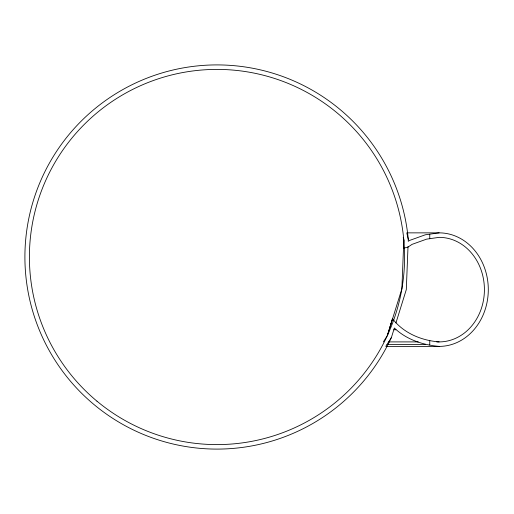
<?xml version="1.0" encoding="UTF-8"?>
<svg xmlns="http://www.w3.org/2000/svg" width="514" height="514" viewBox="0 0 514 514"><rect width="100%" height="100%" fill="white"/><g stroke="black" fill="none" stroke-linecap="round" stroke-linejoin="round"><path stroke-width="0.77" d="M403.239 237.352L403.824 239.929L401.871 288.868L387.325 335.629L383.36 341.906M408.013 246.624L406.298 289.633L395.921 322.985M439.136 232.861L406.792 232.861L408.296 239.524L408.225 241.31L409.491 240.468L425.296 234.795L439.136 232.861A56.771 49.164 90 0 1 488.3 289.633A56.771 49.164 90 0 1 439.136 346.397L385.789 346.397L391.405 337.512L394.36 328.016C406.362 339.51 422.797 344.99 439.136 346.397M436.733 341.906L439.136 341.906A52.274 45.271 -90 0 0 484.413 289.633A52.274 45.271 -90 0 0 439.136 237.352L426.639 239.132L412.08 244.356L407.994 247.073L403.413 248.243L403.824 239.929M403.413 248.243L403.644 244.356M390.139 326.596L392.535 318.706C403.509 333.143 421.39 340.506 439.136 341.906M387.325 335.629L392.535 318.706M393.814 329.77L395.915 329.77M388.629 341.906L418.293 341.906M387.016 344.464L425.296 344.464M429.755 234.288L429.755 238.779M429.755 340.48L429.755 344.971M391.405 337.512A192.095 192.095 0 0 1 81.687 393.351A192.095 192.095 0 0 1 135.15 83.217A192.095 192.095 0 0 1 408.296 239.524M96.96 401.171A187.604 187.604 0 0 0 401.871 288.868A187.604 187.604 0 0 0 152.157 80.961A187.604 187.604 0 0 0 96.96 401.171"/></g></svg>
